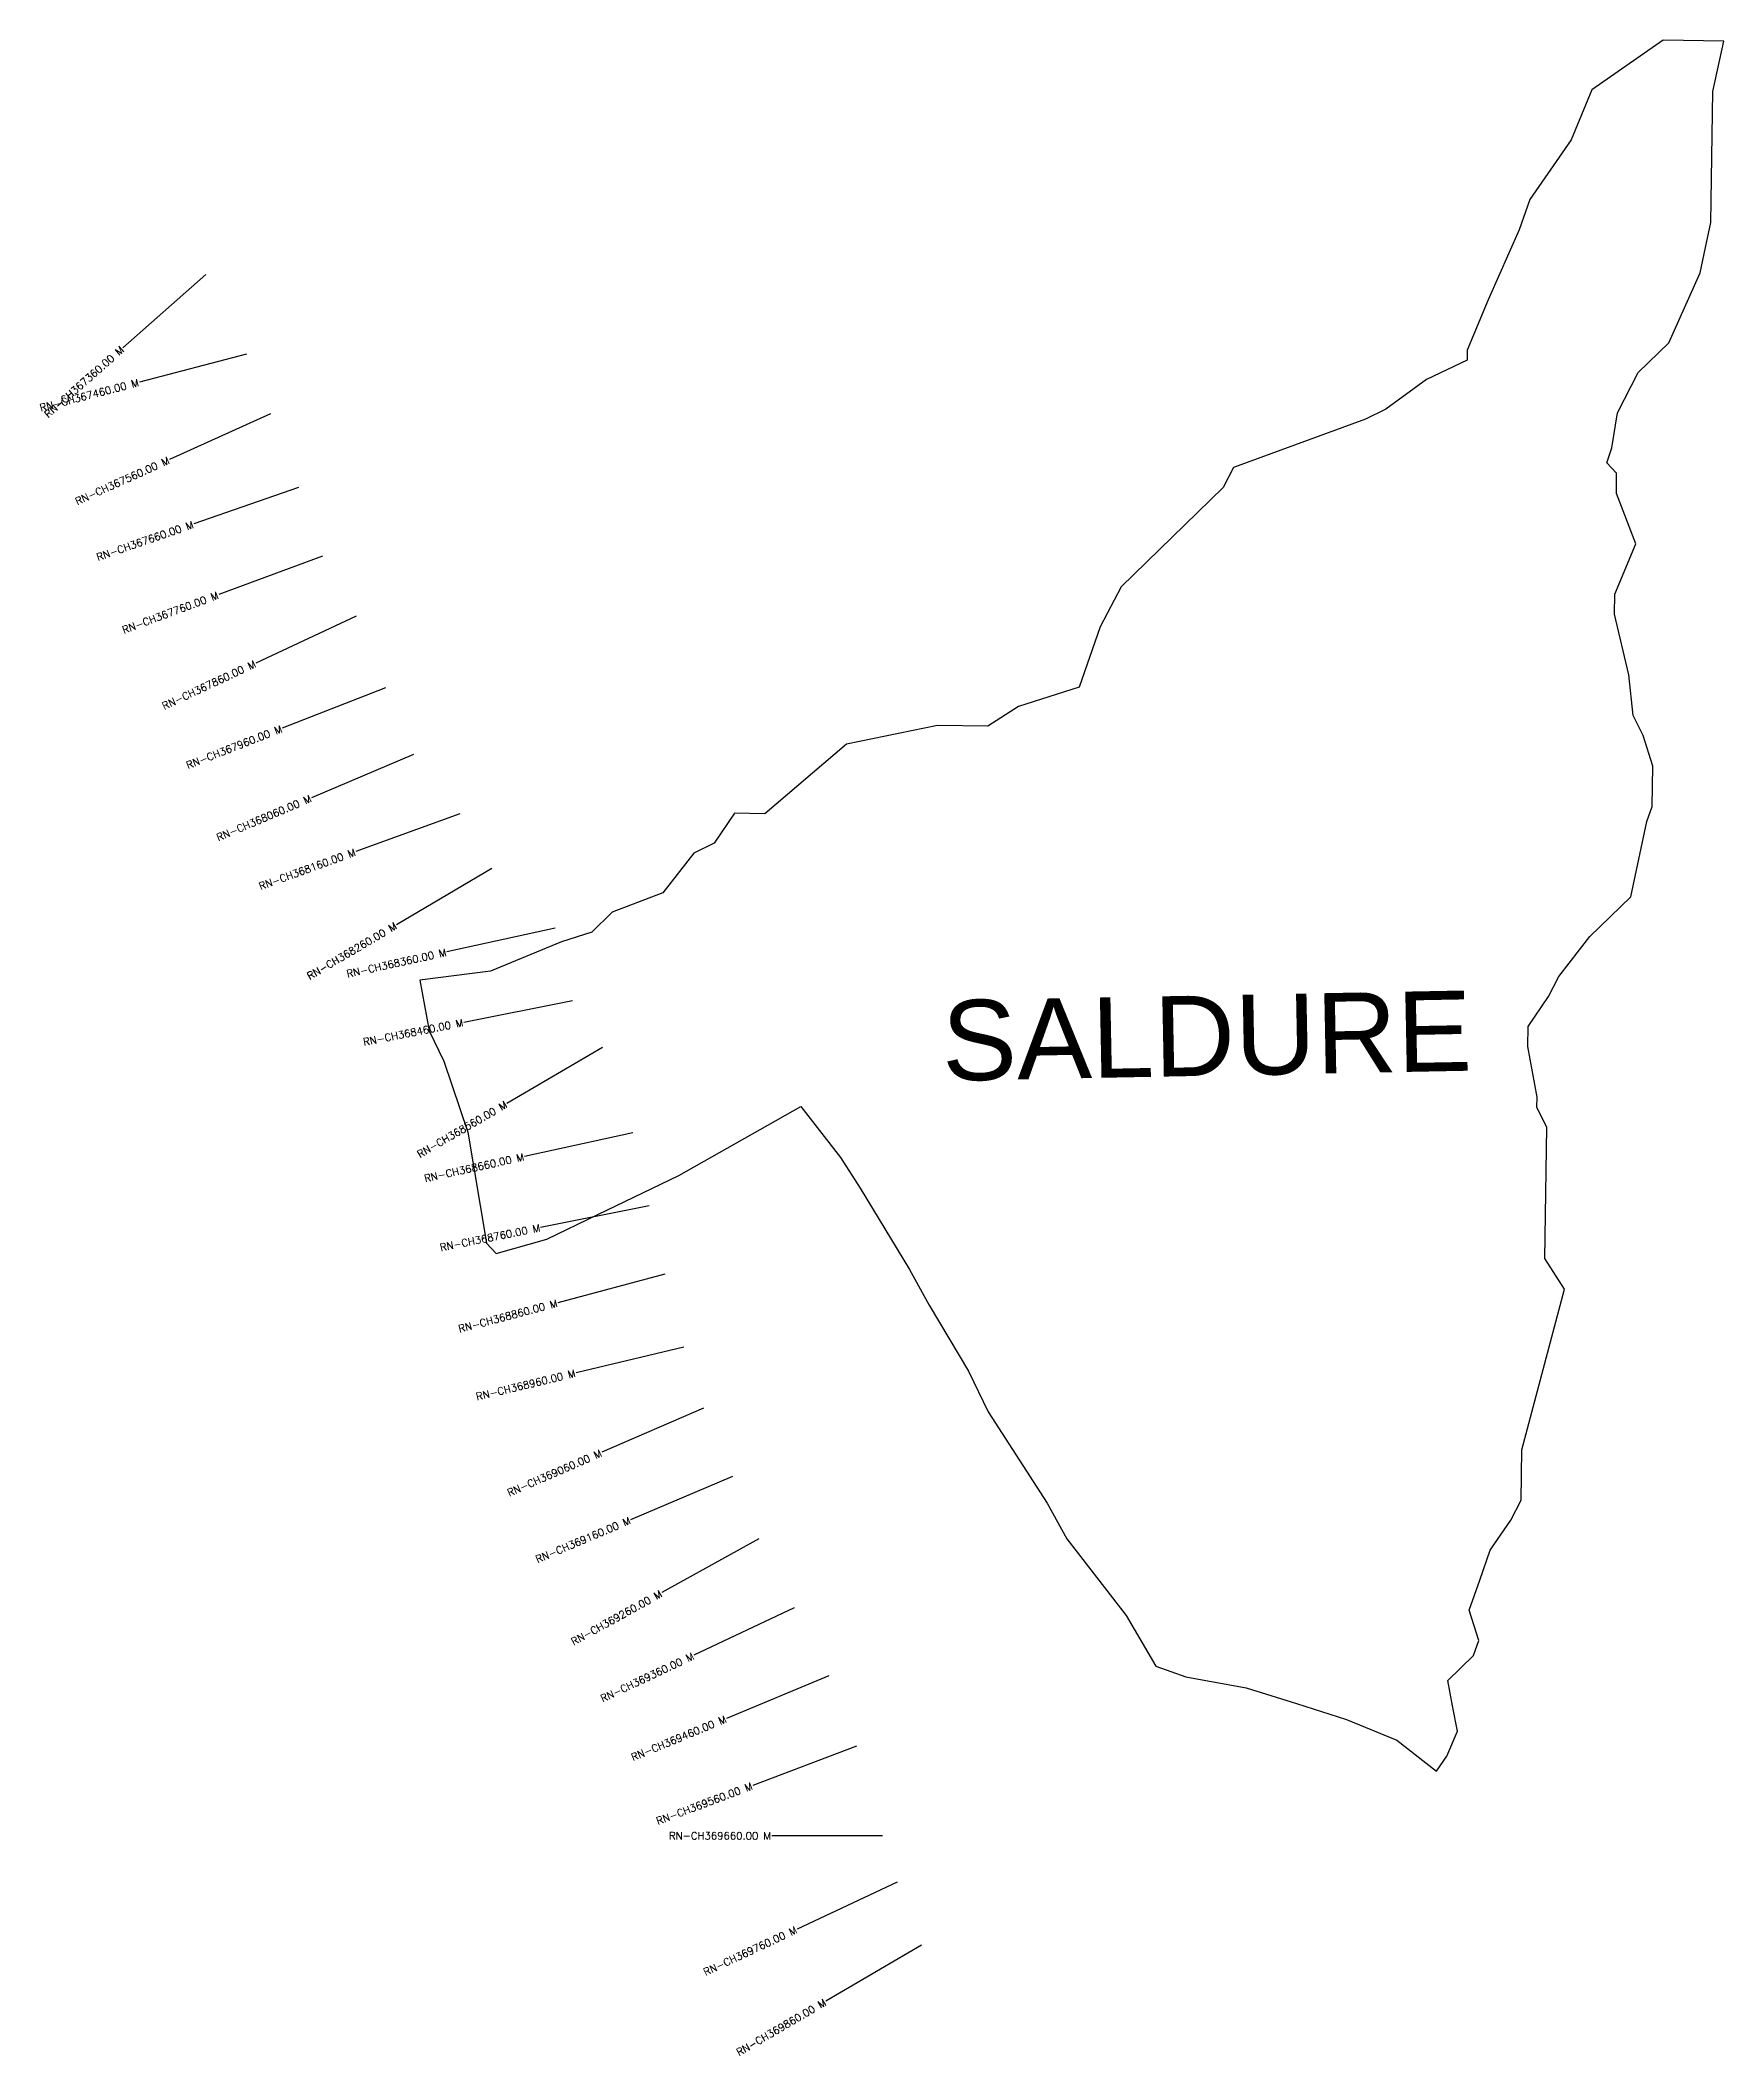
# Model space of a CAD drawing. Header units: metres. Extents: x 298823 to 301102, y 1966635 to 1969364.
import ezdxf
from ezdxf.enums import TextEntityAlignment as Align

# ---------------------------------------------------------------- set-up
doc = ezdxf.new("R2010")
doc.units = ezdxf.units.M
doc.header["$MEASUREMENT"] = 0
for name, color, linetype in [('CS', 134, 'Continuous'), ('CSMark', 6, 'Continuous'), ('VILLAGE BOUNDRY', 10, 'Continuous'), ('VILLAGE NAME', 250, 'Continuous')]:
    doc.layers.add(name, color=color, linetype=linetype)
doc.styles.get("Standard").update_dxf_attribs({"font": 'simplex.shx'})

msp = doc.modelspace()

# ---------------------------------------------------------------- linework, layer by layer
at = {"layer": 'CS'}
for p, q in [((299047, 1969047.5), (298934.5, 1968948.2)), ((299102, 1968939.6), (298956.9, 1968901.7)), ((299134.3, 1968858.7), (298997.7, 1968796.8)), ((299172.3, 1968758.9), (299030.6, 1968709.7)), ((299205, 1968666.1), (299064.4, 1968613.8)), ((299250.4, 1968584.7), (299114.5, 1968521.1)), ((299290.1, 1968487.7), (299150.4, 1968433)), ((299328, 1968397.5), (299190, 1968338.8)), ((299391, 1968317.2), (299250, 1968265.9)), ((299434.4, 1968242.8), (299305.1, 1968166.7)), ((299520, 1968162.2), (299373.5, 1968129.9)), ((299543.5, 1968063.7), (299396.4, 1968034.6)), ((299584, 1968000.4), (299454.4, 1967924.9)), ((299625, 1967885.2), (299478.6, 1967852.9)), ((299647.4, 1967786.2), (299500.3, 1967756.8)), ((299668.6, 1967693.4), (299523.7, 1967654.8)), ((299694.1, 1967594.7), (299548.2, 1967559.8)), ((299720.7, 1967512.3), (299583.2, 1967452.4)), ((299760.3, 1967419.7), (299622.2, 1967361.1)), ((299795.6, 1967335), (299664.3, 1967262.3)), ((299843.4, 1967241.9), (299707.9, 1967177.7)), ((299890.5, 1967149.5), (299751.9, 1967092)), ((299928, 1967054.2), (299787.6, 1967001.3)), ((299963.2, 1966933.1), (299813.2, 1966933.1)), ((299983.3, 1966870.3), (299847.5, 1966806.7)), ((300015.9, 1966784.8), (299886.5, 1966709))]:
    msp.add_line(p, q, dxfattribs=at)
at = {"layer": 'VILLAGE BOUNDRY'}
msp.add_lwpolyline([(300862.7, 1967892.3), (300849.4, 1967919.8), (300849.6, 1967933.4), (300837, 1968001.9), (300837.4, 1968029.2), (300865.3, 1968069.7), (300879.3, 1968096.9), (300921, 1968150.8), (300976.4, 1968204.7), (300998.4, 1968306.7), (301005.5, 1968327.1), (301006.3, 1968381.7), (300993.2, 1968422.9), (300979.9, 1968450.3), (300973.9, 1968505), (300954.6, 1968587.2), (300955, 1968614.6), (300983.3, 1968682.4), (300957, 1968751), (300957.4, 1968778.3), (300943.9, 1968792.2), (300951, 1968812.6), (300958.6, 1968860.2), (300986.6, 1968914.5), (301028.2, 1968954.8), (301070.5, 1969049.8), (301077.8, 1969083.8), (301085.1, 1969117.8), (301087.7, 1969295.3), (301102.3, 1969363.3), (301020.4, 1969364.5), (300923.9, 1969297.6), (300895.6, 1969229.8), (300839.8, 1969148.7), (300825.6, 1969107.9), (300783.3, 1969012.9), (300755, 1968945.1), (300754.8, 1968931.4), (300699.8, 1968905), (300644.6, 1968864.8), (300617.1, 1968851.5), (300438.7, 1968785.8), (300424.6, 1968758.7), (300286.2, 1968624.2), (300258.1, 1968570), (300229.6, 1968488.5), (300147.3, 1968462.4), (300106, 1968435.7), (300037.7, 1968436.7), (299914.5, 1968411.1), (299803.9, 1968317.1), (299763, 1968317.7), (299735.1, 1968277.2), (299707.6, 1968263.9), (299665.8, 1968209.9), (299597.2, 1968183.6), (299569.5, 1968156.7), (299528.4, 1968143.7), (299432.2, 1968104), (299336.5, 1968091.8), (299349.2, 1968023.3), (299369, 1967982.1), (299401.8, 1967886.1), (299426.9, 1967735.5), (299440.3, 1967721.7), (299508.9, 1967741.2), (299577.6, 1967774.3), (299687.6, 1967827.3), (299852.8, 1967920.5), (299906.4, 1967851.5), (299933.1, 1967810.1), (299999.8, 1967700), (300026.4, 1967651.8), (300079.7, 1967562.3), (300106.2, 1967507.3), (300186.4, 1967383.3), (300213, 1967335.1), (300293.4, 1967231.5), (300333.4, 1967162.7), (300374.1, 1967148.4), (300455.8, 1967133.6), (300523.8, 1967112.2), (300591.7, 1967090.7), (300659.6, 1967062.4), (300713.6, 1967020.7), (300727.5, 1967041), (300741.7, 1967074.9), (300735.3, 1967109.1), (300729, 1967143.3), (300763.6, 1967177), (300770.7, 1967197.4), (300757.7, 1967238.5), (300771.9, 1967279.2), (300786.2, 1967320), (300814, 1967360.5), (300828.1, 1967387.7), (300829.1, 1967455.9), (300886.8, 1967673.5), (300860.1, 1967714.9)], close=True, dxfattribs=at)

# ---------------------------------------------------------------- texts
at = {"layer": 'CSMark'}
for s, rotation, p in [('RN-CH367360.00 M', 41.4217, (298933.8, 1968947.5)), ('RN-CH367460.00 M', 14.642, (298955.9, 1968901.4)), ('RN-CH367560.00 M', 24.3855, (298996.7, 1968796.4)), ('RN-CH367660.00 M', 19.1507, (299029.7, 1968709.3)), ('RN-CH367760.00 M', 20.4016, (299063.5, 1968613.5)), ('RN-CH367860.00 M', 25.0598, (299113.6, 1968520.7)), ('RN-CH367960.00 M', 21.4093, (299149.5, 1968432.6)), ('RN-CH368060.00 M', 23.0594, (299189.1, 1968338.4)), ('RN-CH368160.00 M', 19.9763, (299249.1, 1968265.6)), ('RN-CH368260.00 M', 30.4747, (299304.2, 1968166.2)), ('RN-CH368360.00 M', 12.4141, (299372.5, 1968129.7)), ('RN-CH368460.00 M', 11.1722, (299395.4, 1968034.5)), ('RN-CH368560.00 M', 30.2181, (299453.6, 1967924.4)), ('RN-CH368660.00 M', 12.4577, (299477.6, 1967852.7)), ('RN-CH368760.00 M', 11.3168, (299499.4, 1967756.6)), ('RN-CH368860.00 M', 14.8784, (299522.7, 1967654.6)), ('RN-CH368960.00 M', 13.4458, (299547.3, 1967559.6)), ('RN-CH369060.00 M', 23.5336, (299582.3, 1967452)), ('RN-CH369160.00 M', 22.9894, (299621.3, 1967360.7)), ('RN-CH369260.00 M', 28.9748, (299663.5, 1967261.8)), ('RN-CH369360.00 M', 25.3482, (299707, 1967177.2)), ('RN-CH369460.00 M', 22.5439, (299751, 1967091.7)), ('RN-CH369560.00 M', 20.6253, (299786.7, 1967001)), ('RN-CH369760.00 M', 25.0816, (299846.6, 1966806.3)), ('RN-CH369860.00 M', 30.3775, (299885.6, 1966708.5))]:
    msp.add_text(s, height=10, rotation=rotation, dxfattribs=at).set_placement(p, align=Align.MIDDLE_RIGHT)
msp.add_text('RN-CH369660.00 M', height=10, dxfattribs=at).set_placement((299812.2, 1966933.1), align=Align.MIDDLE_RIGHT)
at = {"layer": 'VILLAGE NAME', "insert": (300042.6, 1968064.1), "char_height": 108.748, "attachment_point": 1, "rotation": 1.1028}
msp.add_mtext_dynamic_manual_height_columns('{\\fArial|b0|i0|c0|p34;SALDURE}', width=1571.314, gutter_width=543.7, heights=[0], dxfattribs=at)

doc.saveas('drawing.dxf')
